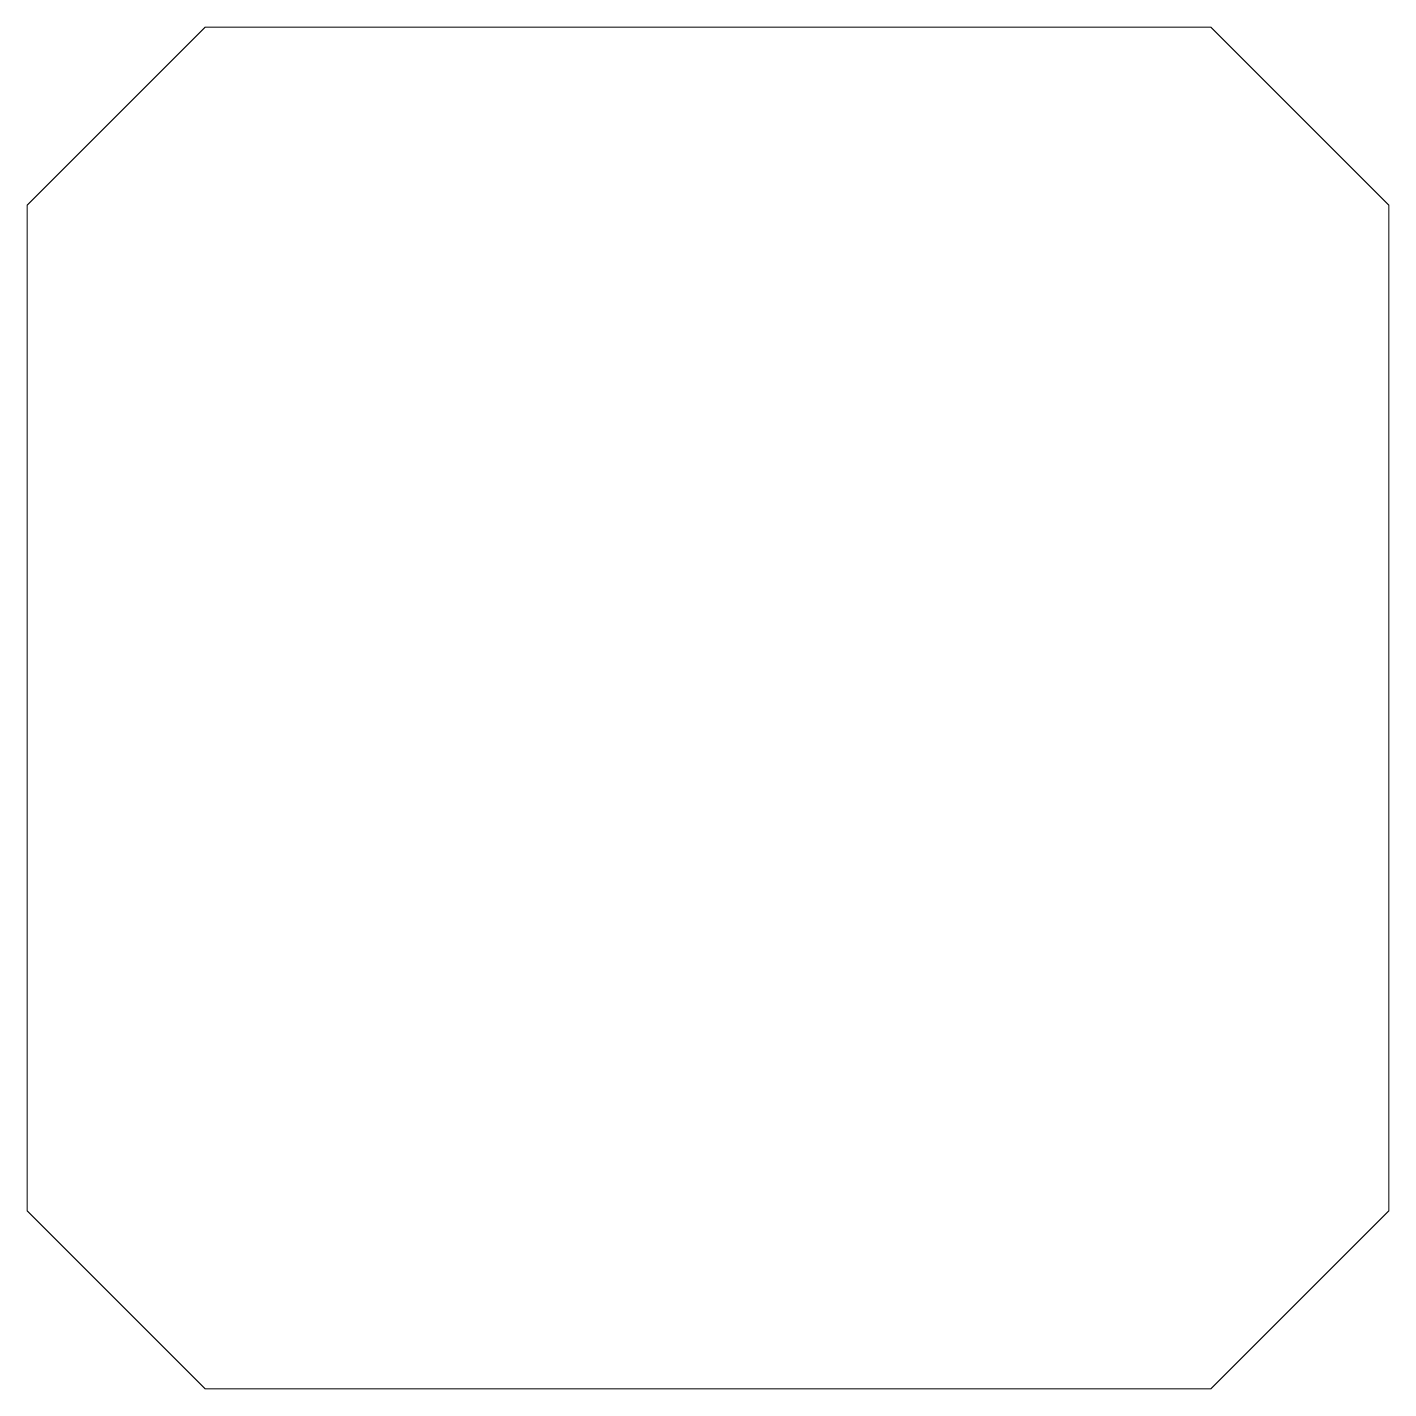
# Model space of a CAD drawing. Header units: millimetres. Extents: x 2180.5 to 2261.7, y 2326.1 to 2407.3.
import ezdxf

# ---------------------------------------------------------------- set-up
doc = ezdxf.new("R2010")
doc.units = ezdxf.units.MM
doc.layers.add('A-DETL-THIN', color=151, linetype='Continuous', lineweight=13)

msp = doc.modelspace()

# ---------------------------------------------------------------- linework, layer by layer
at = {"layer": 'A-DETL-THIN'}
for p, q in [((2180.523, 2396.698), (2191.129, 2407.305)), ((2191.129, 2407.305), (2251.129, 2407.305)), ((2251.129, 2407.305), (2261.736, 2396.698)), ((2180.523, 2336.698), (2180.523, 2396.698)), ((2261.736, 2396.698), (2261.736, 2336.698)), ((2191.129, 2326.092), (2180.523, 2336.698)), ((2261.736, 2336.698), (2251.129, 2326.092)), ((2251.129, 2326.092), (2191.129, 2326.092))]:
    msp.add_line(p, q, dxfattribs=at)

doc.saveas('drawing.dxf')
